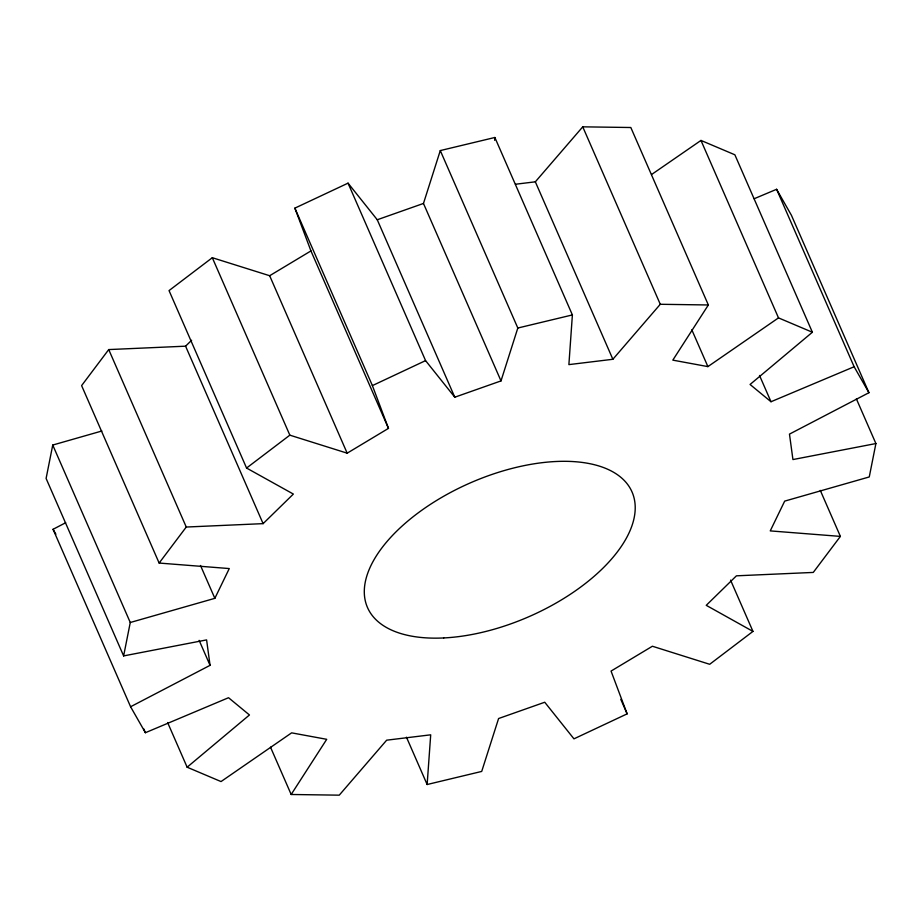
<?xml version="1.0" encoding="UTF-8"?>
<svg xmlns="http://www.w3.org/2000/svg" width="922" height="922" viewBox="0 0 922 922"><rect width="100%" height="100%" fill="white"/><g stroke="black" fill="none" stroke-linecap="round" stroke-linejoin="round"><path stroke-width="1.38" d="M494.653 140.317L494.86 137.482L440.29 150.574L423.475 203.451L501.003 380.913L454.788 397.209L425.572 360.617L348.043 183.155L294.867 208.142L310.945 250.922L388.473 428.373L347.179 453.175L289.842 435.161L212.314 257.711L169.037 290.591L246.566 468.042L293.357 494.065L263.104 523.638L186.256 527.038L159.137 563.054L81.609 385.603L108.727 349.576L185.576 346.176L191.626 340.264M494.86 137.482L572.389 314.932L568.886 364.616L612.865 359.28L660.279 304.283L708.35 304.975L630.821 127.513L582.75 126.833L535.336 181.818L515.479 184.239M730.57 580.145L752.963 631.409L709.686 664.289L652.396 646.241L611.056 671.078L627.133 713.859L573.957 738.845L544.741 702.241L498.595 718.526L481.71 771.426L427.14 784.518L430.701 734.822L386.664 740.182L339.25 795.167L291.179 794.487L270.503 747.166M101.846 431.012L52.738 445.049L46.1 478.449L123.629 655.911L206.597 639.903L210.055 665.338L130.59 706.748L145.399 732.713L228.529 697.712L249.459 714.976L187.131 767.208L167.608 722.514M123.629 655.911L130.267 622.5L52.738 445.049M856.377 398.857L875.9 443.551L869.262 476.951L784.68 501.119L770.25 530.899L840.391 536.397L820.292 490.389M501.003 380.913L517.818 328.025L440.29 150.574M130.267 622.5L214.849 598.332L229.278 568.563L159.137 563.054M291.179 794.487L326.711 739.317L291.629 732.852L221.026 781.568L187.131 767.208M708.35 304.975L672.818 360.133L707.9 366.61L778.502 317.883L812.386 332.243L750.07 384.474L770.999 401.738L854.129 366.749L868.939 392.703L789.474 434.112L792.932 459.559L875.9 443.551M840.391 536.397L813.273 572.424L736.424 575.824L706.24 605.328L752.963 631.409M246.566 468.042L289.842 435.161M651.543 174.535L700.974 140.432L734.869 154.792L812.386 332.243M212.314 257.711L269.662 275.724L310.945 250.922M130.59 706.748L53.061 529.297L65.681 522.728M388.473 428.373L372.396 385.603L425.572 360.617M754.173 198.737L776.601 189.287L791.41 215.252L868.939 392.703M348.043 183.155L377.259 219.759L423.475 203.451M517.818 328.025L572.389 314.932M53.061 529.297L55.885 534.241M776.601 189.287L854.129 366.749M700.974 140.432L778.502 317.883M759.521 375.45L770.999 401.738M691.811 329.799L707.9 366.61M582.75 126.833L660.279 304.283M535.336 181.818L612.865 359.28M620.806 699.395L627.133 713.859M377.259 219.759L454.788 397.209M294.867 208.142L372.396 385.603M269.662 275.724L347.179 453.175M406.464 737.197L427.14 784.518M185.576 346.176L263.104 523.638M108.727 349.576L186.256 527.038M200.489 565.474L214.849 598.332M199.14 640.364L210.055 665.338M143.682 728.76L145.399 732.713M443.736 637.943A144.339 73.034 -23.6 0 0 634.578 500.404A144.339 73.034 -23.6 0 0 420.974 510.834A144.339 73.034 -23.6 0 0 443.736 637.943"/></g></svg>
